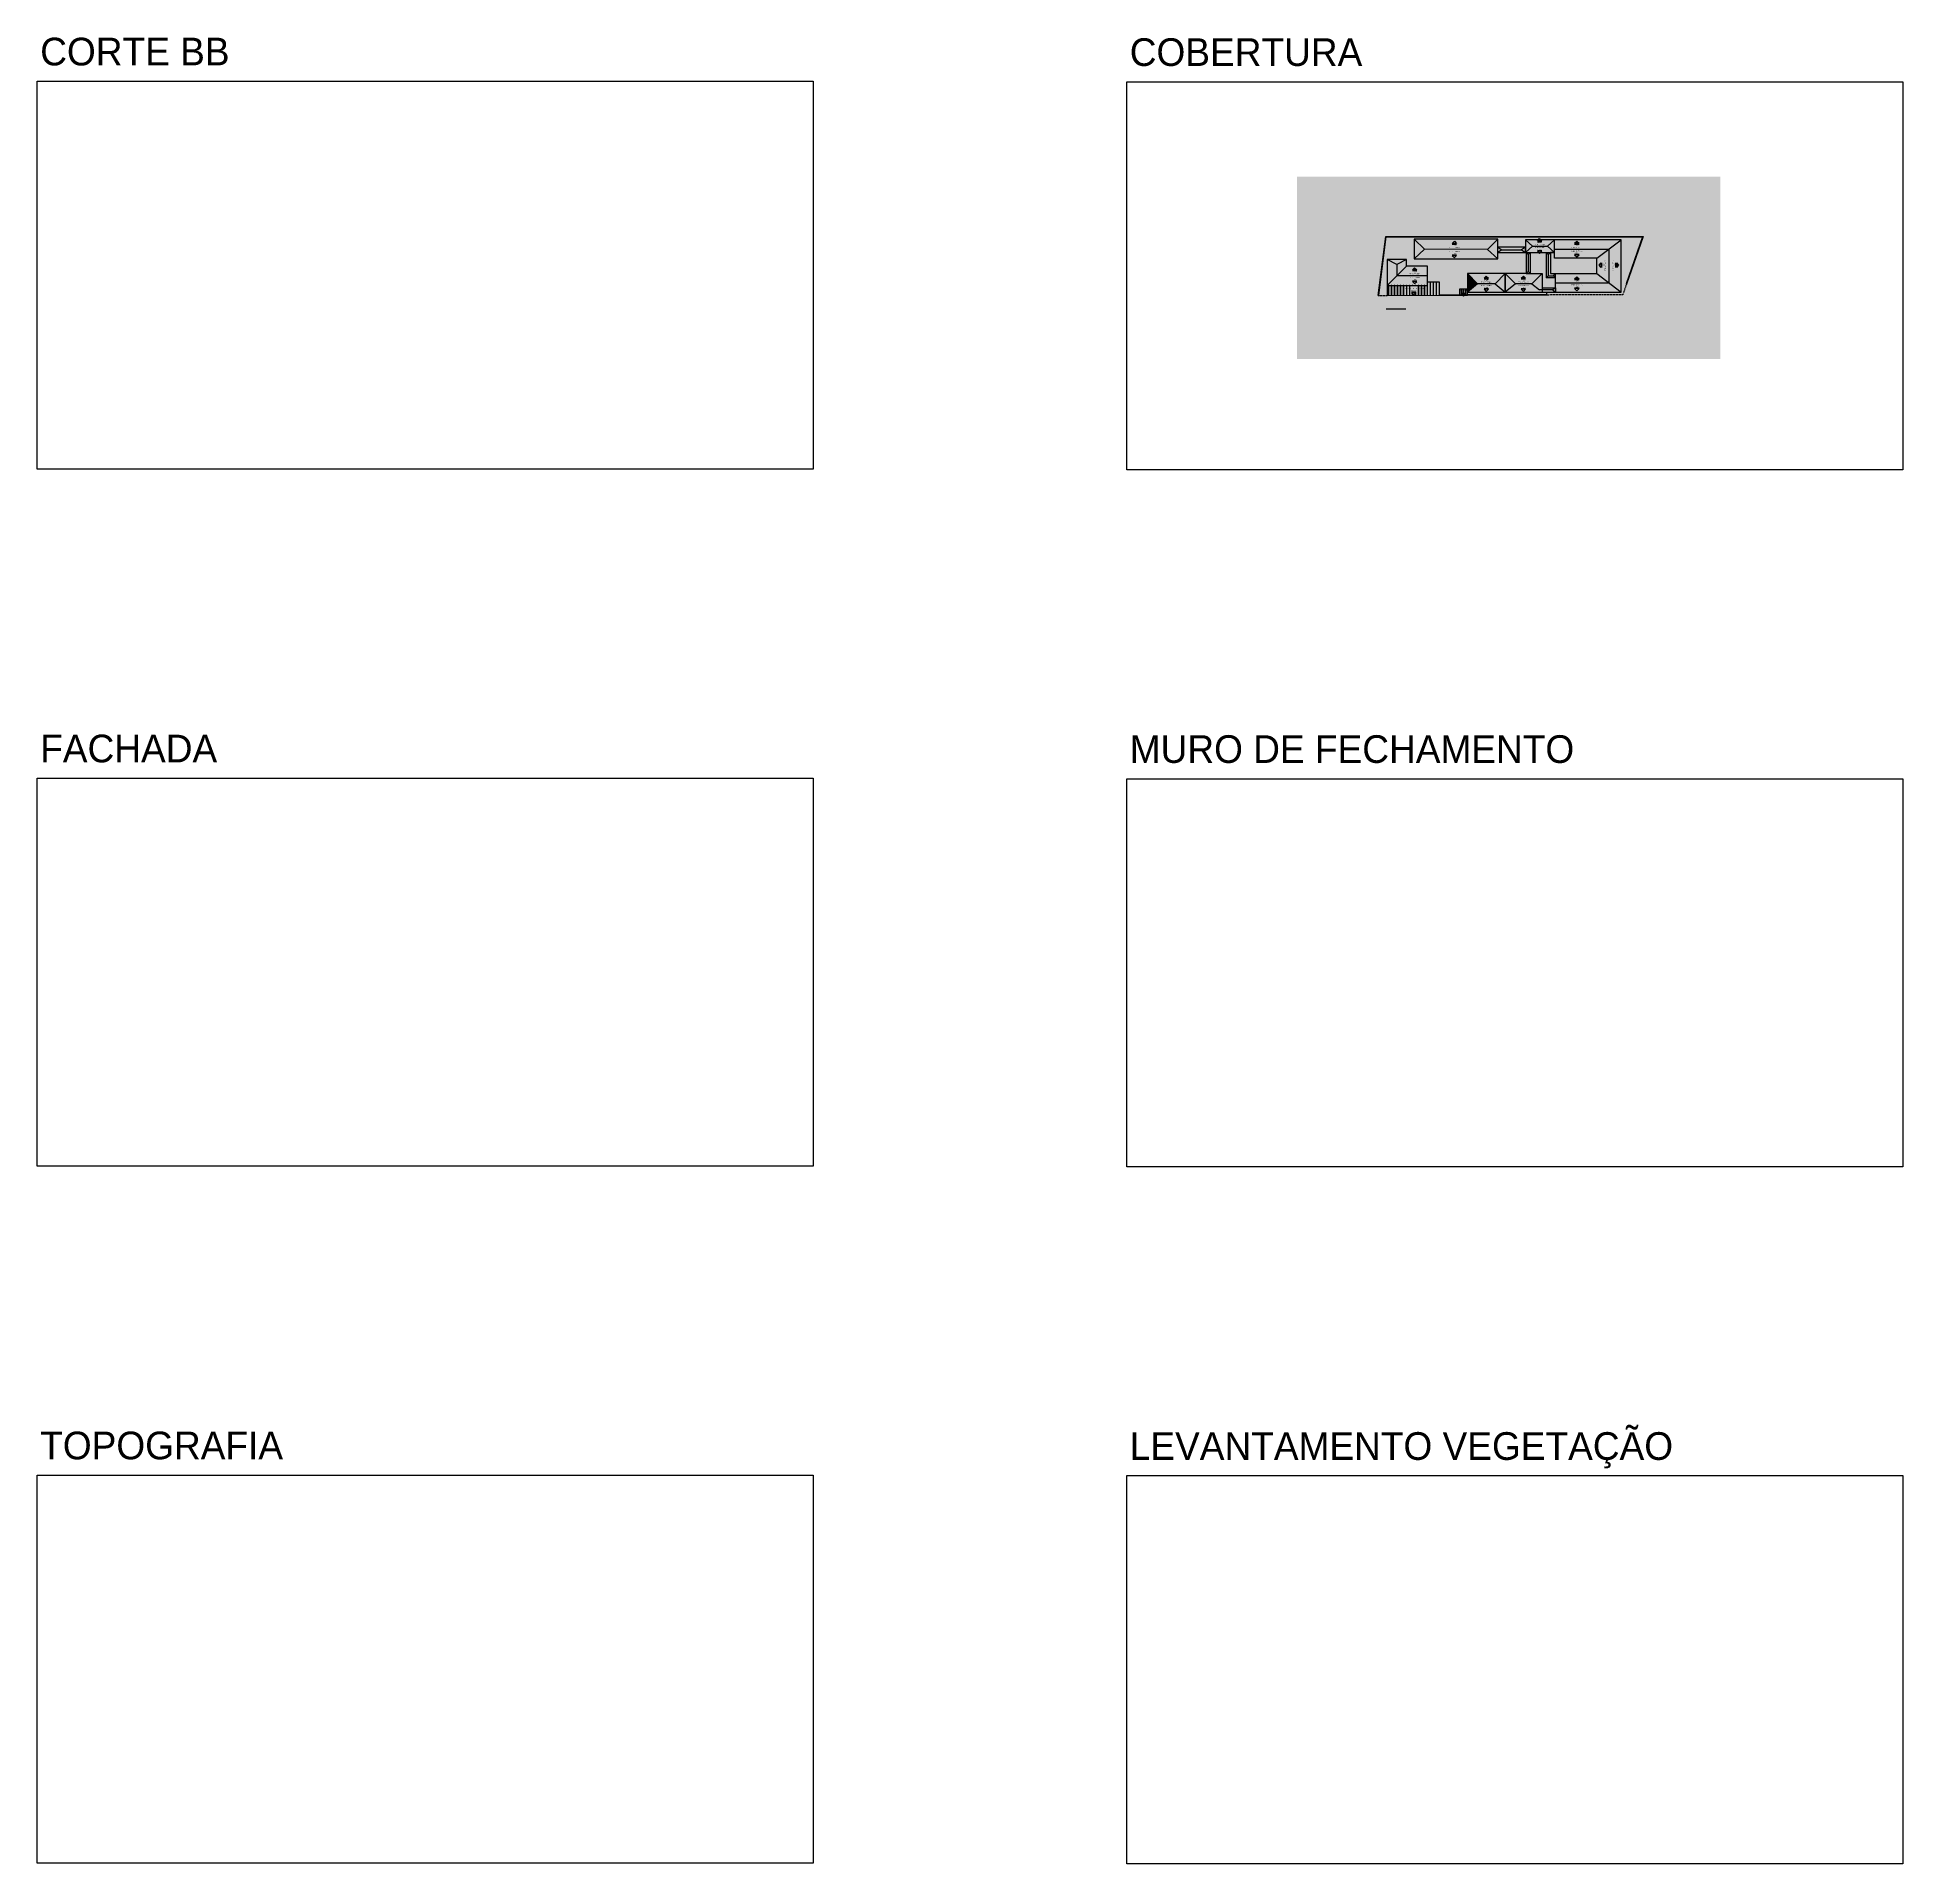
# Model space of a CAD drawing. Header units: centimetres. Extents: x 0 to 1814864, y -139216 to 99734.
# Drawn here: x 832021 to 926308, y -139216 to -46880 of the extents above; entities that cross this region are included whole.
import ezdxf
from ezdxf.enums import TextEntityAlignment as Align

# ---------------------------------------------------------------- set-up
doc = ezdxf.new("R2010")
doc.units = ezdxf.units.CM
doc.header["$LTSCALE"] = 4
doc.linetypes.add('HIDDENX2', pattern=[19.05, 12.7, -6.35])
for name, color, linetype in [('0.1', 1, 'Continuous'), ('0.4', 4, 'Continuous'), ('0.6', 6, 'Continuous'), ('03-CONT', 3, 'Continuous'), ('B-SIMBOLOS', 2, 'Continuous'), ('NOVO', 170, 'Continuous')]:
    doc.layers.add(name, color=color, linetype=linetype)
doc.layers.add('C-TEXTO-01', color=2, linetype='Continuous', lineweight=20)
doc.layers.add('C-TEXTO-03', color=2, linetype='Continuous', lineweight=20)
doc.styles.add('S2', font='romans.shx', dxfattribs={"height": 0.2})
doc.styles.add('Símbolos', font='ERASLGHT.TTF')

# ---------------------------------------------------------------- blocks, each defined once
blk = doc.blocks.new('*U33')
blk.add_line((-0.45, 0.57), (0.45, 0.57))
blk.add_lwpolyline([(0, 0), (0.45, 0.43), (-0.45, 0.43)], close=True)
at = {"style": 'S2'}
for tag, p in [('COBERTURA', (0, 1.09)), ('INCLINAÇÃO', (0, 0.71))]:
    blk.add_attdef(tag, text='', height=0.2, dxfattribs=at).set_placement(p, align=Align.CENTER)

msp = doc.modelspace()

# ---------------------------------------------------------------- hatches: boundary and pattern name
at = {"layer": '0.4', "true_color": 0xf8f3ec}
h = msp.add_hatch(color=7, dxfattribs=at)
h.dxf.hatch_style = 1
h.paths.add_polyline_path([(917082.191, -63151.425), (917082.191, -53929.876), (895693.384, -53929.876), (895693.384, -63151.425)])
at = {"layer": '0.4'}
h = msp.add_hatch(dxfattribs=at)
h.set_pattern_fill('ANSI31', color=256, scale=30, angle=45)
h.paths.add_polyline_path([(904287.783, -59621.245), (903917.783, -59621.245), (903917.783, -59906.245), (904287.783, -59906.245)])
at = {"layer": '03-CONT', "true_color": 0x964b00, "transparency": 33554508}
h = msp.add_hatch(color=34, dxfattribs=at)
h.dxf.hatch_style = 1
h.paths.add_polyline_path([(902133.046, -57591.565), (901611.559, -57092.906), (901611.559, -58082.827)])
h.paths.add_polyline_path([(905846.559, -57092.906), (901611.559, -57092.906), (902133.046, -57591.565), (905325.02, -57614.205)])
h.paths.add_polyline_path([(903374.835, -57447.889), (903917.868, -57447.889), (903917.868, -57535.516), (903374.835, -57535.516)], flags=0)
h.paths.add_polyline_path([(903533.851, -57298.4), (903646.351, -57190.147), (903758.851, -57298.4)], flags=16)
h.paths.add_polyline_path([(903540.239, -57356.119), (903752.464, -57356.119), (903752.464, -57425.696), (903540.239, -57425.696)], flags=0)
h.paths.add_polyline_path([(905325.02, -57614.205), (902133.046, -57591.565), (901611.559, -58082.827), (905846.515, -58082.827)])
h.paths.add_polyline_path([(903374.835, -57756.355), (903374.835, -57668.728), (903917.868, -57668.728), (903917.868, -57756.355)], flags=16)
h.paths.add_polyline_path([(903540.239, -57778.549), (903752.464, -57778.549), (903752.464, -57848.125), (903540.239, -57848.125)], flags=0)
h.paths.add_polyline_path([(903533.851, -57905.844), (903758.851, -57905.844), (903646.351, -58014.097)], flags=16)
h.paths.add_polyline_path([(905846.559, -57482.906), (905846.559, -57092.906), (905325.02, -57614.205), (905846.515, -58082.827), (905846.559, -58082.827), (905846.559, -57752.903)])
h.paths.add_polyline_path([(907240.792, -57482.906), (905846.559, -57482.906), (906051.664, -57617.905), (907035.688, -57617.905)])
h.paths.add_polyline_path([(907035.688, -57617.905), (906051.664, -57617.905), (905846.559, -57752.903), (907240.792, -57752.903)])
h.paths.add_polyline_path([(905846.559, -57482.906), (905846.559, -57752.903), (906051.664, -57617.905)])
h.paths.add_polyline_path([(907240.792, -57482.906), (907035.688, -57617.905), (907240.792, -57752.903)])
h.paths.add_polyline_path([(907378.292, -57857.554), (907270.792, -57752.903), (907270.792, -58827.37), (907378.292, -58722.72)])
h.paths.add_polyline_path([(907485.792, -57752.903), (907378.292, -57857.554), (907378.292, -58722.72), (907485.792, -58827.37)])
h.paths.add_polyline_path([(907378.292, -58722.72), (907270.792, -58827.37), (907485.792, -58827.37)])
h.paths.add_polyline_path([(907485.792, -57752.903), (907270.792, -57752.903), (907378.292, -57857.554)])
h.paths.add_polyline_path([(905701.298, -59342.37), (904824.278, -59342.37), (904302.783, -59757.37), (906222.792, -59757.37)])
h.paths.add_polyline_path([(904989.222, -59471.159), (904989.222, -59383.533), (905532.255, -59383.533), (905532.255, -59471.159)], flags=16)
h.paths.add_polyline_path([(905148.239, -59620.648), (905373.239, -59620.648), (905260.739, -59728.902)], flags=16)
h.paths.add_polyline_path([(905154.626, -59562.93), (905154.626, -59493.353), (905366.851, -59493.353), (905366.851, -59562.93)], flags=16)
h.paths.add_polyline_path([(906222.792, -58827.37), (905701.298, -59342.37), (906222.792, -59757.37)])
h.paths.add_polyline_path([(906744.287, -59342.37), (906222.792, -58827.37), (906222.792, -59757.37)])
h.paths.add_polyline_path([(908084.195, -58827.37), (907485.792, -58827.37), (907270.792, -58827.37), (906222.792, -58827.37), (906744.287, -59342.37), (907562.7, -59342.37)])
h.paths.add_polyline_path([(906866.97, -59213.582), (907410.003, -59213.582), (907410.003, -59301.208), (906866.97, -59301.208)], flags=0)
h.paths.add_polyline_path([(907025.987, -59064.092), (907138.487, -58955.839), (907250.987, -59064.092)], flags=16)
h.paths.add_polyline_path([(907032.374, -59121.811), (907244.599, -59121.811), (907244.599, -59191.388), (907032.374, -59191.388)], flags=0)
h.paths.add_polyline_path([(907562.7, -59342.37), (906744.287, -59342.37), (906222.792, -59757.37), (908084.195, -59757.37), (908084.195, -59649.87), (907949.109, -59649.87)])
h.paths.add_polyline_path([(906866.97, -59471.159), (906866.97, -59383.533), (907410.003, -59383.533), (907410.003, -59471.159)], flags=16)
h.paths.add_polyline_path([(907032.374, -59493.353), (907244.599, -59493.353), (907244.599, -59562.93), (907032.374, -59562.93)], flags=0)
h.paths.add_polyline_path([(907025.987, -59620.648), (907250.987, -59620.648), (907138.487, -59728.902)], flags=16)
h.paths.add_polyline_path([(908084.195, -58827.37), (907562.7, -59342.37), (907949.109, -59649.87), (908084.195, -59649.87)])
h.paths.add_polyline_path([(906222.792, -58827.37), (904302.783, -58827.37), (904824.278, -59342.37), (905701.298, -59342.37)])
h.paths.add_polyline_path([(905532.255, -59213.582), (905532.255, -59301.208), (904989.222, -59301.208), (904989.222, -59213.582)], flags=0)
h.paths.add_polyline_path([(905366.851, -59191.388), (905154.626, -59191.388), (905154.626, -59121.811), (905366.851, -59121.811)], flags=16)
h.paths.add_polyline_path([(905373.239, -59064.092), (905148.239, -59064.092), (905260.739, -58955.839)], flags=16)
h.paths.add_polyline_path([(908631.455, -59649.87), (908084.195, -59649.87), (908084.195, -59757.37), (908762.792, -59757.37)])
h.paths.add_polyline_path([(908762.792, -59542.37), (908084.195, -59542.37), (908084.195, -59649.87), (908631.455, -59649.87)])
h.paths.add_polyline_path([(908762.792, -59542.37), (908631.455, -59649.87), (908762.792, -59757.37)])
h.paths.add_polyline_path([(911462.792, -59292.37), (910109.985, -59292.37), (910109.985, -59334.433), (909566.952, -59334.433), (909566.952, -59292.37), (908762.792, -59292.37), (908762.792, -59542.37), (908762.792, -59757.37), (912072.792, -59757.37)])
h.paths.add_polyline_path([(909566.952, -59437.934), (909566.952, -59350.308), (910109.985, -59350.308), (910109.985, -59437.934)], flags=16)
h.paths.add_polyline_path([(909725.969, -59587.424), (909950.969, -59587.424), (909838.469, -59695.677)], flags=16)
h.paths.add_polyline_path([(909732.356, -59460.128), (909944.581, -59460.128), (909944.581, -59529.705), (909732.356, -59529.705)], flags=0)
h.paths.add_polyline_path([(910852.792, -58827.37), (908762.792, -58827.37), (908762.792, -59042.37), (908762.792, -59292.37), (909566.952, -59292.37), (909566.952, -59246.807), (910109.985, -59246.807), (910109.985, -59292.37), (911462.792, -59292.37)])
h.paths.add_polyline_path([(909725.969, -59097.317), (909838.469, -58989.064), (909950.969, -59097.317)], flags=16)
h.paths.add_polyline_path([(909732.356, -59155.036), (909944.581, -59155.036), (909944.581, -59224.613), (909732.356, -59224.613)], flags=0)
h.paths.add_polyline_path([(911462.792, -57586.37), (910852.792, -58051.37), (910852.792, -58827.37), (911462.792, -59292.37)])
h.paths.add_polyline_path([(911224.428, -58673.014), (911224.428, -58129.981), (911312.055, -58129.981), (911312.055, -58673.014)], flags=16)
h.paths.add_polyline_path([(911074.939, -58513.998), (910966.686, -58401.498), (911074.939, -58288.998)], flags=16)
h.paths.add_polyline_path([(911132.658, -58507.61), (911132.658, -58295.385), (911202.234, -58295.385), (911202.234, -58507.61)], flags=16)
h.paths.add_polyline_path([(912072.792, -57121.37), (911462.792, -57586.37), (911462.792, -59292.37), (912072.792, -59757.37)])
h.paths.add_polyline_path([(911701.156, -58673.014), (911613.53, -58673.014), (911613.53, -58129.981), (911701.156, -58129.981)], flags=16)
h.paths.add_polyline_path([(911850.646, -58513.998), (911850.646, -58288.998), (911958.899, -58401.498)], flags=16)
h.paths.add_polyline_path([(911792.927, -58507.61), (911723.35, -58507.61), (911723.35, -58295.385), (911792.927, -58295.385)], flags=16)
h.paths.add_polyline_path([(911462.792, -57586.37), (908705.792, -57586.37), (908705.792, -58051.37), (910852.792, -58051.37)])
h.paths.add_polyline_path([(910109.985, -57726.332), (909566.952, -57726.332), (909566.952, -57638.705), (910109.985, -57638.705)], flags=16)
h.paths.add_polyline_path([(909950.969, -57875.821), (909838.469, -57984.074), (909725.969, -57875.821)], flags=16)
h.paths.add_polyline_path([(909944.581, -57818.102), (909732.356, -57818.102), (909732.356, -57748.525), (909944.581, -57748.525)], flags=16)
h.paths.add_polyline_path([(912072.792, -57121.37), (908705.792, -57121.37), (908705.792, -57586.37), (911462.792, -57586.37)])
h.paths.add_polyline_path([(910109.985, -57446.409), (910109.985, -57534.036), (909566.952, -57534.036), (909566.952, -57446.409)], flags=0)
h.paths.add_polyline_path([(909950.969, -57296.92), (909725.969, -57296.92), (909838.469, -57188.667)], flags=16)
h.paths.add_polyline_path([(909944.581, -57354.639), (909944.581, -57424.216), (909732.356, -57424.216), (909732.356, -57354.639)], flags=0)
h.paths.add_polyline_path([(908762.792, -58827.37), (908500.792, -58827.37), (908500.792, -57752.903), (908393.292, -57857.554), (908393.292, -58934.87), (908658.142, -58934.87)])
h.paths.add_polyline_path([(908658.142, -58934.87), (908393.292, -58934.87), (908285.792, -59042.37), (908762.792, -59042.37)])
h.paths.add_polyline_path([(908762.792, -58827.37), (908658.142, -58934.87), (908762.792, -59042.37)])
h.paths.add_polyline_path([(908393.292, -57857.554), (908285.792, -57752.903), (908285.792, -59042.37), (908393.292, -58934.87)])
h.paths.add_polyline_path([(908500.792, -57752.903), (908285.792, -57752.903), (908393.292, -57857.554)])
h.paths.add_polyline_path([(908705.792, -57121.37), (908353.703, -57437.137), (908705.792, -57752.903)])
h.paths.add_polyline_path([(908353.703, -57437.137), (907592.882, -57437.137), (907240.792, -57752.903), (907270.792, -57752.903), (907903.769, -57752.903), (907843.808, -57695.206), (908068.808, -57695.206), (908008.847, -57752.903), (908705.792, -57752.903)])
h.paths.add_polyline_path([(908227.825, -57545.716), (907684.792, -57545.716), (907684.792, -57458.09), (908227.825, -57458.09)], flags=16)
h.paths.add_polyline_path([(908062.421, -57637.487), (907850.195, -57637.487), (907850.195, -57567.91), (908062.421, -57567.91)], flags=16)
h.paths.add_polyline_path([(908705.792, -57121.37), (908020.895, -57121.37), (908068.808, -57167.475), (907843.808, -57167.475), (907891.721, -57121.37), (907240.792, -57121.37), (907592.882, -57437.137), (908353.703, -57437.137)])
h.paths.add_polyline_path([(908227.825, -57316.964), (908227.825, -57404.591), (907684.792, -57404.591), (907684.792, -57316.964)], flags=0)
h.paths.add_polyline_path([(908062.421, -57225.194), (908062.421, -57294.77), (907850.195, -57294.77), (907850.195, -57225.194)], flags=0)
h.paths.add_polyline_path([(907240.792, -57121.37), (907240.792, -57752.903), (907592.882, -57437.137)])
h.paths.add_polyline_path([(908068.808, -57695.206), (907843.808, -57695.206), (907903.769, -57752.903), (908008.847, -57752.903)], flags=17)
h.paths.add_polyline_path([(908020.895, -57121.37), (907891.721, -57121.37), (907843.808, -57167.475), (908068.808, -57167.475)], flags=17)
h.paths.add_polyline_path([(911312.055, -58673.014), (911312.055, -58129.981), (911224.428, -58129.981), (911224.428, -58673.014)], flags=24)
h.paths.add_polyline_path([(911202.234, -58507.61), (911202.234, -58295.385), (911132.658, -58295.385), (911132.658, -58507.61)], flags=24)
h.paths.add_polyline_path([(911701.156, -58673.014), (911701.156, -58129.981), (911613.53, -58129.981), (911613.53, -58673.014)], flags=24)
h.paths.add_polyline_path([(911792.927, -58507.61), (911792.927, -58295.385), (911723.35, -58295.385), (911723.35, -58507.61)], flags=24)
h.paths.add_polyline_path([(907684.792, -57404.591), (908227.825, -57404.591), (908227.825, -57316.964), (907684.792, -57316.964)], flags=24)
h.paths.add_polyline_path([(907850.195, -57294.77), (908062.421, -57294.77), (908062.421, -57225.194), (907850.195, -57225.194)], flags=24)
h.paths.add_polyline_path([(903374.835, -57535.516), (903917.868, -57535.516), (903917.868, -57447.889), (903374.835, -57447.889)], flags=24)
h.paths.add_polyline_path([(903540.239, -57425.696), (903752.464, -57425.696), (903752.464, -57356.119), (903540.239, -57356.119)], flags=24)
h.paths.add_polyline_path([(904989.222, -59301.208), (905532.255, -59301.208), (905532.255, -59213.582), (904989.222, -59213.582)], flags=24)
h.paths.add_polyline_path([(905154.626, -59191.388), (905366.851, -59191.388), (905366.851, -59121.811), (905154.626, -59121.811)], flags=24)
h.paths.add_polyline_path([(906866.97, -59301.208), (907410.003, -59301.208), (907410.003, -59213.582), (906866.97, -59213.582)], flags=24)
h.paths.add_polyline_path([(907032.374, -59191.388), (907244.599, -59191.388), (907244.599, -59121.811), (907032.374, -59121.811)], flags=24)
h.paths.add_polyline_path([(909566.952, -59334.433), (910109.985, -59334.433), (910109.985, -59246.807), (909566.952, -59246.807)], flags=9)
h.paths.add_polyline_path([(909732.356, -59224.613), (909944.581, -59224.613), (909944.581, -59155.036), (909732.356, -59155.036)], flags=24)
h.paths.add_polyline_path([(909566.952, -57534.036), (910109.985, -57534.036), (910109.985, -57446.409), (909566.952, -57446.409)], flags=24)
h.paths.add_polyline_path([(909732.356, -57424.216), (909944.581, -57424.216), (909944.581, -57354.639), (909732.356, -57354.639)], flags=24)
h.paths.add_polyline_path([(907684.792, -57545.716), (908227.825, -57545.716), (908227.825, -57458.09), (907684.792, -57458.09)], flags=24)
h.paths.add_polyline_path([(907850.195, -57637.487), (908062.421, -57637.487), (908062.421, -57567.91), (907850.195, -57567.91)], flags=24)
h.paths.add_polyline_path([(903374.835, -57756.355), (903917.868, -57756.355), (903917.868, -57668.728), (903374.835, -57668.728)], flags=24)
h.paths.add_polyline_path([(903540.239, -57848.125), (903752.464, -57848.125), (903752.464, -57778.549), (903540.239, -57778.549)], flags=24)
h.paths.add_polyline_path([(904989.222, -59471.159), (905532.255, -59471.159), (905532.255, -59383.533), (904989.222, -59383.533)], flags=24)
h.paths.add_polyline_path([(905154.626, -59562.93), (905366.851, -59562.93), (905366.851, -59493.353), (905154.626, -59493.353)], flags=24)
h.paths.add_polyline_path([(906866.97, -59471.159), (907410.003, -59471.159), (907410.003, -59383.533), (906866.97, -59383.533)], flags=24)
h.paths.add_polyline_path([(907032.374, -59562.93), (907244.599, -59562.93), (907244.599, -59493.353), (907032.374, -59493.353)], flags=24)
h.paths.add_polyline_path([(909566.952, -59437.934), (910109.985, -59437.934), (910109.985, -59350.308), (909566.952, -59350.308)], flags=24)
h.paths.add_polyline_path([(909732.356, -59529.705), (909944.581, -59529.705), (909944.581, -59460.128), (909732.356, -59460.128)], flags=24)
h.paths.add_polyline_path([(909566.952, -57726.332), (910109.985, -57726.332), (910109.985, -57638.705), (909566.952, -57638.705)], flags=24)
h.paths.add_polyline_path([(909732.356, -57818.102), (909944.581, -57818.102), (909944.581, -57748.525), (909732.356, -57748.525)], flags=24)
h = msp.add_hatch(color=34, dxfattribs=at)
h.dxf.hatch_style = 1
h.paths.add_polyline_path([(902282.485, -58935.763), (900734.985, -58935.763), (900242.485, -59425.763), (902282.485, -59425.763)])
h.paths.add_polyline_path([(901368.349, -59069.724), (901368.349, -58982.098), (901911.382, -58982.098), (901911.382, -59069.724)], flags=16)
h.paths.add_polyline_path([(901527.366, -59219.214), (901752.366, -59219.214), (901639.866, -59327.467)], flags=16)
h.paths.add_polyline_path([(901533.753, -59161.495), (901533.753, -59091.918), (901745.979, -59091.918), (901745.979, -59161.495)], flags=16)
h.paths.add_polyline_path([(902282.485, -58445.763), (901227.485, -58445.763), (900734.985, -58935.763), (902282.485, -58935.763)])
h.paths.add_polyline_path([(901368.349, -58791.608), (901911.382, -58791.608), (901911.382, -58879.234), (901368.349, -58879.234)], flags=0)
h.paths.add_polyline_path([(901533.753, -58699.837), (901745.979, -58699.837), (901745.979, -58769.414), (901533.753, -58769.414)], flags=0)
h.paths.add_polyline_path([(901527.366, -58642.118), (901639.866, -58533.865), (901752.366, -58642.118)], flags=16)
h.paths.add_polyline_path([(901227.485, -58445.763), (901227.485, -58115.763), (900734.985, -58369.912), (900734.985, -58935.763)])
h.paths.add_polyline_path([(900734.985, -58369.912), (900242.485, -58115.763), (900242.485, -59425.763), (900734.985, -58935.763)])
h.paths.add_polyline_path([(901227.485, -58115.763), (900242.485, -58115.763), (900734.985, -58369.912)])
h.paths.add_polyline_path([(901368.349, -59069.724), (901911.382, -59069.724), (901911.382, -58982.098), (901368.349, -58982.098)], flags=24)
h.paths.add_polyline_path([(901533.753, -59161.495), (901745.979, -59161.495), (901745.979, -59091.918), (901533.753, -59091.918)], flags=24)
h.paths.add_polyline_path([(901368.349, -58879.234), (901911.382, -58879.234), (901911.382, -58791.608), (901368.349, -58791.608)], flags=24)
h.paths.add_polyline_path([(901533.753, -58769.414), (901745.979, -58769.414), (901745.979, -58699.837), (901533.753, -58699.837)], flags=24)
h = msp.add_hatch(color=34, dxfattribs=at)
h.dxf.hatch_style = 1
h.paths.add_polyline_path([(904824.278, -59342.37), (904302.783, -58827.37), (904302.783, -59757.37)])

# ---------------------------------------------------------------- linework, layer by layer
at = {"layer": '0.1', "linetype": 'HIDDENX2'}
msp.add_line((899801.734, -59932.456), (900243.867, -59931.247), dxfattribs=at)
for points in [[(912346.13, -59359.173), (912159.038, -59898.674)], [(912159.038, -59898.674), (908318.495, -59909.173)]]:
    msp.add_lwpolyline(points, dxfattribs=at)
at = {"layer": '0.1'}
msp.add_lwpolyline([(887092.64, -84361.822), (926308.014, -84361.822), (926308.014, -103980.851), (887092.64, -103980.851)], close=True, dxfattribs=at)
at = {"layer": '0.4'}
for p, q in [((900734.985, -58369.912), (900242.485, -58115.763)), ((901227.485, -58115.763), (900734.985, -58369.912)), ((900734.985, -58369.912), (900734.985, -58935.763)), ((901227.485, -58445.763), (900734.985, -58935.763)), ((900734.985, -58935.763), (900242.485, -59425.763)), ((902282.485, -58935.763), (900734.985, -58935.763)), ((904302.783, -58827.37), (904824.278, -59342.37)), ((904824.278, -59342.37), (904302.783, -59757.37)), ((905701.298, -59342.37), (904824.278, -59342.37)), ((906222.792, -58827.37), (905701.298, -59342.37)), ((905701.298, -59342.37), (906222.792, -59757.37)), ((899824.46, -59912.394), (899821.336, -59932.402)), ((902881.554, -59923.372), (903902.783, -59921.245)), ((902896.569, -59908.341), (903902.752, -59906.245))]:
    msp.add_line(p, q, dxfattribs=at)
for points in [[(899821.336, -59932.402), (899801.734, -59932.456), (900183.62, -56942.906), (913184.06, -56942.906), (912346.13, -59359.173)], [(899824.46, -59912.394), (900201.228, -56962.906), (913155.956, -56962.906), (912331.897, -59339.173)], [(901227.485, -58115.763), (900242.485, -58115.763), (900242.485, -59425.763), (902282.485, -59425.763), (902282.485, -58445.763), (901227.485, -58445.763), (901227.485, -58115.763)], [(900242.485, -59425.763), (900243.867, -59931.247), (902897.069, -59922.563), (902897.069, -59259.149), (902282.485, -59259.149), (902282.485, -58445.763), (901227.485, -58445.763)], [(908318.495, -59889.173), (904302.783, -59901.937)], [(908318.495, -59909.173), (904302.783, -59921.245)]]:
    msp.add_lwpolyline(points, dxfattribs=at)
msp.add_lwpolyline([(904302.783, -59757.37), (906222.792, -59757.37), (906222.792, -58827.37), (904302.783, -58827.37)], close=True, dxfattribs=at)
at = {"layer": '0.6'}
for p, q in [((901611.559, -57092.906), (902133.046, -57591.565)), ((905846.559, -57092.906), (905325.02, -57614.205)), ((905846.559, -57752.903), (905846.559, -57482.906)), ((905846.559, -57482.906), (906051.664, -57617.905)), ((907240.792, -57482.906), (907035.688, -57617.905)), ((907240.792, -57121.37), (907240.792, -57752.903)), ((907240.792, -57121.37), (907592.882, -57437.137)), ((907592.882, -57437.137), (907240.792, -57752.903)), ((907240.792, -57752.903), (907240.792, -57482.906)), ((907592.882, -57437.137), (908353.703, -57437.137)), ((908705.792, -57121.37), (908353.703, -57437.137)), ((908353.703, -57437.137), (908705.792, -57752.903)), ((908705.792, -58051.37), (908705.792, -57121.37)), ((910852.792, -58051.37), (912072.792, -57121.37)), ((902133.046, -57591.565), (901611.559, -58082.827)), ((905325.02, -57614.205), (902133.046, -57591.565)), ((905325.02, -57614.205), (905846.515, -58082.827)), ((906051.664, -57617.905), (905846.559, -57752.903)), ((906051.664, -57617.905), (907035.688, -57617.905)), ((907035.688, -57617.905), (907240.792, -57752.903)), ((907270.792, -57752.903), (908705.792, -57752.903)), ((907378.292, -57857.554), (907270.792, -57752.903)), ((907378.292, -57857.554), (907485.792, -57752.903)), ((907378.292, -57857.554), (907378.292, -58722.72)), ((907485.792, -57752.903), (908285.792, -57752.903)), ((908285.792, -57752.903), (908285.792, -59042.37)), ((908393.292, -57857.554), (908285.792, -57752.903)), ((908393.292, -57857.554), (908500.792, -57752.903)), ((908393.292, -57857.554), (908393.292, -58934.87)), ((908705.792, -57586.37), (911462.792, -57586.37)), ((911462.792, -57586.37), (911462.792, -59292.37)), ((906222.792, -58827.37), (906744.287, -59342.37)), ((906744.287, -59342.37), (906222.792, -59757.37)), ((907562.7, -59342.37), (906744.287, -59342.37)), ((907378.292, -58722.72), (907270.792, -58827.37)), ((907270.792, -58827.37), (908084.195, -58827.37)), ((907378.292, -58722.72), (907485.792, -58827.37)), ((908084.195, -58827.37), (907562.7, -59342.37)), ((907562.7, -59342.37), (907949.109, -59649.87)), ((908084.195, -58827.37), (908084.195, -59757.37)), ((908393.292, -58934.87), (908285.792, -59042.37)), ((908393.292, -58934.87), (908658.142, -58934.87)), ((908658.142, -58934.87), (908762.792, -58827.37)), ((908658.142, -58934.87), (908762.792, -59042.37)), ((908762.792, -59042.37), (908762.792, -58827.37)), ((908762.792, -59292.37), (911462.792, -59292.37)), ((910852.792, -58827.37), (912072.792, -59757.37)), ((908631.455, -59649.87), (907949.109, -59649.87)), ((908084.195, -59542.37), (908084.195, -59757.37)), ((908318.495, -59909.173), (908318.495, -59757.469, 72875.6)), ((908762.792, -59542.37), (908631.455, -59649.87)), ((908631.455, -59649.87), (908762.792, -59757.37)), ((908762.792, -59542.37), (908762.792, -59757.37)), ((908762.792, -59542.37), (908762.792, -59757.37))]:
    msp.add_line(p, q, dxfattribs=at)
for points in [[(901611.559, -57092.906), (901611.559, -58082.827), (905846.559, -58082.827), (905846.559, -57752.903), (907270.792, -57752.903), (907270.792, -58827.37), (906222.792, -58827.37), (906222.792, -59757.37), (912072.792, -59757.37), (912072.792, -57121.37), (907240.792, -57121.37), (907240.792, -57482.906), (905846.559, -57482.906), (905846.559, -57092.906), (901611.559, -57092.906)], [(907485.792, -57752.903), (907485.792, -58827.37)], [(908705.792, -57752.903), (908500.792, -57752.903), (908500.792, -58827.37), (910852.792, -58827.37), (910852.792, -58051.37), (908705.792, -58051.37), (908705.792, -57752.903)], [(908084.195, -58927.37), (908084.195, -59542.37), (908762.792, -59542.37), (908762.792, -59042.37), (908285.792, -59042.37)]]:
    msp.add_lwpolyline(points, dxfattribs=at)
for points in [[(903902.783, -59921.245), (904302.783, -59921.245), (904302.783, -59606.245), (903902.783, -59606.245)], [(903917.783, -59906.245), (904287.783, -59906.245), (904287.783, -59621.245), (903917.783, -59621.245)]]:
    msp.add_lwpolyline(points, close=True, dxfattribs=at)
at = {"layer": '03-CONT'}
msp.add_line((900196.756, -60610.069), (901196.756, -60610.069), dxfattribs=at)
for points in [[(902272.069, -59425.763), (902272.069, -59922.149), (902297.069, -59922.149), (902297.069, -59259.149), (902282.485, -59259.149)], [(901547.069, -59425.763), (901522.069, -59425.763)], [(901522.069, -59742.236), (901522.069, -59777.284)], [(901522.069, -59819.766), (901522.069, -59922.149), (901547.069, -59922.149), (901547.069, -59843.823)], [(901547.069, -59777.284), (901547.069, -59742.236)], [(901697.069, -59425.763), (901672.069, -59425.763)], [(901672.069, -59806.971), (901672.069, -59922.149), (901697.069, -59922.149), (901697.069, -59742.236)], [(901672.069, -59742.236), (901672.069, -59777.284)]]:
    msp.add_lwpolyline(points, dxfattribs=at)
for points in [[(902422.069, -59259.149), (902422.069, -59922.149), (902447.069, -59922.149), (902447.069, -59259.149)], [(902572.069, -59259.149), (902572.069, -59922.149), (902597.069, -59922.149), (902597.069, -59259.149)], [(902722.069, -59259.149), (902722.069, -59922.149), (902747.069, -59922.149), (902747.069, -59259.149)], [(902872.069, -59259.149), (902872.069, -59922.149), (902897.069, -59922.149), (902897.069, -59259.149)], [(900309.569, -59425.763), (900309.569, -59922.149), (900334.569, -59922.149), (900334.569, -59425.763)], [(900459.569, -59425.763), (900459.569, -59922.149), (900484.569, -59922.149), (900484.569, -59425.763)], [(900609.569, -59425.763), (900609.569, -59922.149), (900634.569, -59922.149), (900634.569, -59425.763)], [(900759.569, -59425.763), (900759.569, -59922.149), (900784.569, -59922.149), (900784.569, -59425.763)], [(900909.569, -59425.763), (900909.569, -59922.149), (900934.569, -59922.149), (900934.569, -59425.763)], [(901059.569, -59425.763), (901059.569, -59922.149), (901084.569, -59922.149), (901084.569, -59425.763)], [(901222.069, -59425.763), (901222.069, -59922.149), (901247.069, -59922.149), (901247.069, -59425.763)], [(901372.069, -59425.763), (901372.069, -59922.149), (901397.069, -59922.149), (901397.069, -59425.763)], [(901822.069, -59425.763), (901822.069, -59922.149), (901847.069, -59922.149), (901847.069, -59425.763)], [(901972.069, -59425.763), (901972.069, -59922.149), (901997.069, -59922.149), (901997.069, -59425.763)], [(902122.069, -59425.763), (902122.069, -59922.149), (902147.069, -59922.149), (902147.069, -59425.763)]]:
    msp.add_lwpolyline(points, close=True, dxfattribs=at)
at = {"layer": 'NOVO'}
for points in [[(832020.872, -49097.903), (871236.247, -49097.903), (871236.247, -68716.932), (832020.872, -68716.932)], [(887092.64, -49126.393), (926308.014, -49126.393), (926308.014, -68745.421), (887092.64, -68745.421)], [(832020.872, -84333.332), (871236.247, -84333.332), (871236.247, -103952.361), (832020.872, -103952.361)], [(832020.872, -119568.762), (871236.247, -119568.762), (871236.247, -139187.79), (832020.872, -139187.79)], [(887092.64, -119597.252), (926308.014, -119597.252), (926308.014, -139216.28), (887092.64, -139216.28)]]:
    msp.add_lwpolyline(points, close=True, dxfattribs=at)

# ---------------------------------------------------------------- block references
at = {"layer": 'B-SIMBOLOS'}
ref = msp.add_blockref('*U33', (903646.351, -57190.147), dxfattribs=dict(at, xscale=-250, yscale=250, zscale=250, rotation=180))
ref.add_attrib('COBERTURA', 'TELHA CERÂMICA', dxfattribs={"layer": 'C-TEXTO-01', "height": 45, "style": 'Símbolos'}).set_placement((903646.351, -57520.219), align=Align.CENTER)
ref.add_attrib('INCLINAÇÃO', 'i =30%', dxfattribs={"layer": 'C-TEXTO-01', "height": 45, "style": 'Símbolos'}).set_placement((903646.351, -57413.407), align=Align.CENTER)
ref = msp.add_blockref('*U33', (907956.308, -57059.222), dxfattribs=dict(at, xscale=-250, yscale=250, zscale=250, rotation=180))
ref.add_attrib('COBERTURA', 'TELHA CERÂMICA', dxfattribs={"layer": 'C-TEXTO-01', "height": 45, "style": 'Símbolos'}).set_placement((907956.308, -57389.294), align=Align.CENTER)
ref.add_attrib('INCLINAÇÃO', 'i =30%', dxfattribs={"layer": 'C-TEXTO-01', "height": 45, "style": 'Símbolos'}).set_placement((907956.308, -57282.482), align=Align.CENTER)
ref = msp.add_blockref('*U33', (907956.308, -57803.459), dxfattribs=dict(at, xscale=250, yscale=250, zscale=250))
ref.add_attrib('COBERTURA', 'TELHA CERÂMICA', dxfattribs={"layer": 'C-TEXTO-01', "height": 45, "style": 'Símbolos'}).set_placement((907956.308, -57530.42), align=Align.CENTER)
ref.add_attrib('INCLINAÇÃO', 'i =30%', dxfattribs={"layer": 'C-TEXTO-01', "height": 45, "style": 'Símbolos'}).set_placement((907956.308, -57625.199), align=Align.CENTER)
ref = msp.add_blockref('*U33', (909838.469, -57188.667), dxfattribs=dict(at, xscale=-250, yscale=250, zscale=250, rotation=180))
ref.add_attrib('COBERTURA', 'TELHA CERÂMICA', dxfattribs={"layer": 'C-TEXTO-01', "height": 45, "style": 'Símbolos'}).set_placement((909838.469, -57518.739), align=Align.CENTER)
ref.add_attrib('INCLINAÇÃO', 'i =30%', dxfattribs={"layer": 'C-TEXTO-01', "height": 45, "style": 'Símbolos'}).set_placement((909838.469, -57411.927), align=Align.CENTER)
ref = msp.add_blockref('*U33', (903646.351, -58014.097), dxfattribs=dict(at, xscale=250, yscale=250, zscale=250))
ref.add_attrib('COBERTURA', 'TELHA CERÂMICA', dxfattribs={"layer": 'C-TEXTO-01', "height": 45, "style": 'Símbolos'}).set_placement((903646.351, -57741.058), align=Align.CENTER)
ref.add_attrib('INCLINAÇÃO', 'i =30%', dxfattribs={"layer": 'C-TEXTO-01', "height": 45, "style": 'Símbolos'}).set_placement((903646.351, -57835.837), align=Align.CENTER)
ref = msp.add_blockref('*U33', (909838.469, -57984.074), dxfattribs=dict(at, xscale=250, yscale=250, zscale=250))
ref.add_attrib('COBERTURA', 'TELHA CERÂMICA', dxfattribs={"layer": 'C-TEXTO-01', "height": 45, "style": 'Símbolos'}).set_placement((909838.469, -57711.035), align=Align.CENTER)
ref.add_attrib('INCLINAÇÃO', 'i =30%', dxfattribs={"layer": 'C-TEXTO-01', "height": 45, "style": 'Símbolos'}).set_placement((909838.469, -57805.814), align=Align.CENTER)
ref = msp.add_blockref('*U33', (910966.686, -58401.498), dxfattribs=dict(at, xscale=-250, yscale=250, zscale=250, rotation=270))
ref.add_attrib('COBERTURA', 'TELHA CERÂMICA', dxfattribs={"layer": 'C-TEXTO-01', "height": 45, "rotation": 90, "style": 'Símbolos'}).set_placement((911296.758, -58401.498), align=Align.CENTER)
ref.add_attrib('INCLINAÇÃO', 'i =30%', dxfattribs={"layer": 'C-TEXTO-01', "height": 45, "rotation": 90, "style": 'Símbolos'}).set_placement((911189.946, -58401.498), align=Align.CENTER)
ref = msp.add_blockref('*U33', (911958.899, -58401.498), dxfattribs=dict(at, xscale=250, yscale=250, zscale=250, rotation=90))
ref.add_attrib('COBERTURA', 'TELHA CERÂMICA', dxfattribs={"layer": 'C-TEXTO-01', "height": 45, "rotation": 90, "style": 'Símbolos'}).set_placement((911685.859, -58401.498), align=Align.CENTER)
ref.add_attrib('INCLINAÇÃO', 'i =30%', dxfattribs={"layer": 'C-TEXTO-01', "height": 45, "rotation": 90, "style": 'Símbolos'}).set_placement((911780.638, -58401.498), align=Align.CENTER)
ref = msp.add_blockref('*U33', (901639.866, -58533.865), dxfattribs=dict(at, xscale=-250, yscale=250, zscale=250, rotation=180.0000000000044))
ref.add_attrib('COBERTURA', 'TELHA CERÂMICA', dxfattribs={"layer": 'C-TEXTO-01', "height": 45, "style": 'Símbolos'}).set_placement((901639.866, -58863.937), align=Align.CENTER)
ref.add_attrib('INCLINAÇÃO', 'i =30%', dxfattribs={"layer": 'C-TEXTO-01', "height": 45, "style": 'Símbolos'}).set_placement((901639.866, -58757.125), align=Align.CENTER)
ref = msp.add_blockref('*U33', (901639.866, -59327.467), dxfattribs=dict(at, xscale=250, yscale=250, zscale=250))
ref.add_attrib('COBERTURA', 'TELHA CERÂMICA', dxfattribs={"layer": 'C-TEXTO-01', "height": 45, "style": 'Símbolos'}).set_placement((901639.866, -59054.428), align=Align.CENTER)
ref.add_attrib('INCLINAÇÃO', 'i =30%', dxfattribs={"layer": 'C-TEXTO-01', "height": 45, "style": 'Símbolos'}).set_placement((901639.866, -59149.207), align=Align.CENTER)
ref = msp.add_blockref('*U33', (905260.739, -58955.839), dxfattribs=dict(at, xscale=-250, yscale=250, zscale=250, rotation=180.0000000000018))
ref.add_attrib('COBERTURA', 'TELHA CERÂMICA', dxfattribs={"layer": 'C-TEXTO-01', "height": 45, "style": 'Símbolos'}).set_placement((905260.739, -59285.911), align=Align.CENTER)
ref.add_attrib('INCLINAÇÃO', 'i =30%', dxfattribs={"layer": 'C-TEXTO-01', "height": 45, "style": 'Símbolos'}).set_placement((905260.739, -59179.1), align=Align.CENTER)
ref = msp.add_blockref('*U33', (905260.739, -59728.902), dxfattribs=dict(at, xscale=250, yscale=250, zscale=250))
ref.add_attrib('COBERTURA', 'TELHA CERÂMICA', dxfattribs={"layer": 'C-TEXTO-01', "height": 45, "style": 'Símbolos'}).set_placement((905260.739, -59455.862), align=Align.CENTER)
ref.add_attrib('INCLINAÇÃO', 'i =30%', dxfattribs={"layer": 'C-TEXTO-01', "height": 45, "style": 'Símbolos'}).set_placement((905260.739, -59550.641), align=Align.CENTER)
ref = msp.add_blockref('*U33', (907138.487, -58955.839), dxfattribs=dict(at, xscale=-250, yscale=250, zscale=250, rotation=180.0000000000018))
ref.add_attrib('COBERTURA', 'TELHA CERÂMICA', dxfattribs={"layer": 'C-TEXTO-01', "height": 45, "style": 'Símbolos'}).set_placement((907138.487, -59285.911), align=Align.CENTER)
ref.add_attrib('INCLINAÇÃO', 'i =30%', dxfattribs={"layer": 'C-TEXTO-01', "height": 45, "style": 'Símbolos'}).set_placement((907138.487, -59179.1), align=Align.CENTER)
ref = msp.add_blockref('*U33', (907138.487, -59728.902), dxfattribs=dict(at, xscale=250, yscale=250, zscale=250))
ref.add_attrib('COBERTURA', 'TELHA CERÂMICA', dxfattribs={"layer": 'C-TEXTO-01', "height": 45, "style": 'Símbolos'}).set_placement((907138.487, -59455.862), align=Align.CENTER)
ref.add_attrib('INCLINAÇÃO', 'i =30%', dxfattribs={"layer": 'C-TEXTO-01', "height": 45, "style": 'Símbolos'}).set_placement((907138.487, -59550.641), align=Align.CENTER)
ref = msp.add_blockref('*U33', (909838.469, -58989.064), dxfattribs=dict(at, xscale=-250, yscale=250, zscale=250, rotation=180.0000000000018))
ref.add_attrib('COBERTURA', 'TELHA CERÂMICA', dxfattribs={"layer": 'C-TEXTO-01', "height": 45, "style": 'Símbolos'}).set_placement((909838.469, -59319.136), align=Align.CENTER)
ref.add_attrib('INCLINAÇÃO', 'i =30%', dxfattribs={"layer": 'C-TEXTO-01', "height": 45, "style": 'Símbolos'}).set_placement((909838.469, -59212.325), align=Align.CENTER)
ref = msp.add_blockref('*U33', (909838.469, -59695.677), dxfattribs=dict(at, xscale=250, yscale=250, zscale=250))
ref.add_attrib('COBERTURA', 'TELHA CERÂMICA', dxfattribs={"layer": 'C-TEXTO-01', "height": 45, "style": 'Símbolos'}).set_placement((909838.469, -59422.637), align=Align.CENTER)
ref.add_attrib('INCLINAÇÃO', 'i =30%', dxfattribs={"layer": 'C-TEXTO-01', "height": 45, "style": 'Símbolos'}).set_placement((909838.469, -59517.416), align=Align.CENTER)
ref = msp.add_blockref('*U33', (901590.42, -59885.537), dxfattribs=dict(at, xscale=250, yscale=250, zscale=250))
ref.add_attrib('COBERTURA', 'PERGOLADO COBERTURA EM VIDRO', dxfattribs={"layer": 'C-TEXTO-01', "height": 45, "style": 'Símbolos'}).set_placement((901590.42, -59612.498), align=Align.CENTER)
ref.add_attrib('INCLINAÇÃO', 'i =2 À 5%', dxfattribs={"layer": 'C-TEXTO-01', "height": 45, "style": 'Símbolos'}).set_placement((901590.42, -59707.277), align=Align.CENTER)
ref = msp.add_blockref('*U33', (904106.976, -59958.944), dxfattribs=dict(at, xscale=250, yscale=250, zscale=250))
ref.add_attrib('COBERTURA', 'TELHA METÁLICA', dxfattribs={"layer": 'C-TEXTO-01', "height": 45, "style": 'Símbolos'}).set_placement((904106.976, -59685.905), align=Align.CENTER)
ref.add_attrib('INCLINAÇÃO', 'i =5%', dxfattribs={"layer": 'C-TEXTO-01', "height": 45, "style": 'Símbolos'}).set_placement((904106.976, -59780.683), align=Align.CENTER)

# ---------------------------------------------------------------- texts
at = {"layer": '0.1', "insert": (887239.405, -82165.127), "char_height": 1400, "width": 24161.92517, "attachment_point": 1, "style": 'Símbolos'}
msp.add_mtext('MURO DE FECHAMENTO', dxfattribs=at)
at = {"layer": 'C-TEXTO-03', "char_height": 1400, "attachment_point": 1, "style": 'Símbolos'}
for s, insert, width in [('CORTE BB', (832167.637, -46901.208), 24161.92517), ('COBERTURA', (887239.405, -46929.698), 24161.92517), ('FACHADA', (832167.637, -82136.637), 24161.92517), ('TOPOGRAFIA', (832167.637, -117372.067), 24161.92517), ('LEVANTAMENTO VEGETAÇÃO', (887239.405, -117400.557), 36068.0803)]:
    msp.add_mtext(s, dxfattribs=dict(at, insert=insert, width=width))

doc.saveas('drawing.dxf')
